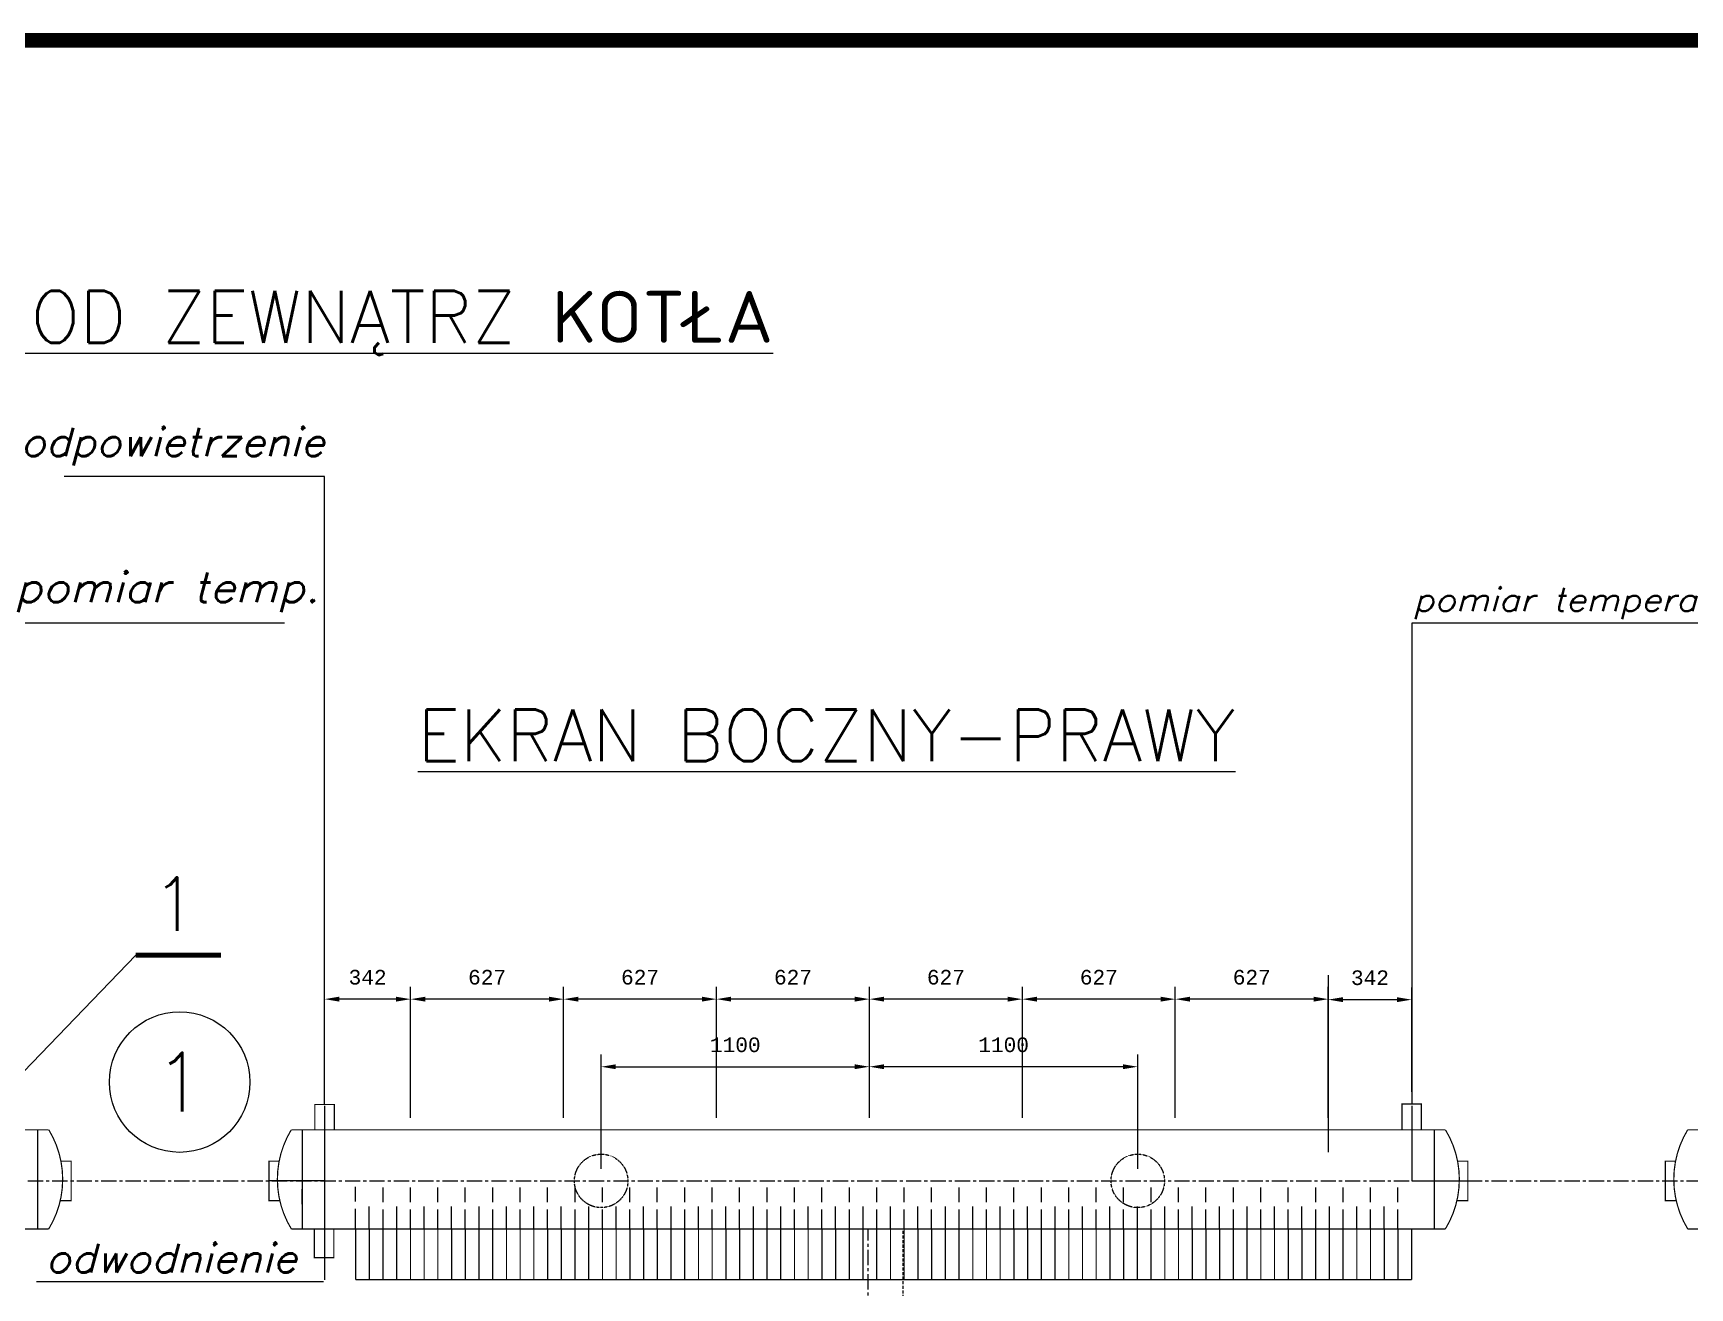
# Model space of a CAD drawing. Extents: x 13210 to 94108, y -7390 to 36310.
# Drawn here: x 30219 to 37012, y 31166 to 36310 of the extents above; entities that cross this region are included whole.
import ezdxf
from ezdxf.enums import TextEntityAlignment as Align

# ---------------------------------------------------------------- set-up
doc = ezdxf.new("R2010")
doc.units = 0
doc.header["$MEASUREMENT"] = 0
doc.header["$PDMODE"] = 3
for name, pattern in [('CENTERX2', [100, 62.5, -12.5, 12.5, -12.5]), ('DASHED', [18.75, 12.5, -6.25]), ('DASHEDX2', [1.5, 1, -0.5])]:
    doc.linetypes.add(name, pattern=pattern)
doc.layers.get('0').update_dxf_attribs({"linetype": 'CONTINUOUS'})
doc.layers.get('DEFPOINTS').update_dxf_attribs({"linetype": 'CONTINUOUS'})
for name, color, linetype in [('LINIE', 7, 'DASHEDX2'), ('NUMERY-KOL', 4, 'CONTINUOUS'), ('NUMERY-ODN', 2, 'CONTINUOUS'), ('POZIOMY', 7, 'CONTINUOUS'), ('RAMKA', 7, 'CONTINUOUS'), ('ROZWINIECIE', 3, 'CONTINUOUS'), ('WYMIAR1', 7, 'CONTINUOUS'), ('X-X', 1, 'CONTINUOUS')]:
    doc.layers.add(name, color=color, linetype=linetype)
doc.styles.add('MONOTXT', font='monotxt')
doc.styles.add('ROMANS', font='romans')
doc.styles.get("Standard").update_dxf_attribs({"font": 'romans.shx'})
doc.dimstyles.new('KWA', dxfattribs={"dimscale": 20, "dimtxt": 3, "dimasz": 3, "dimexe": 2.5, "dimexo": 2.5, "dimgap": 1.5, "dimtad": 0, "dimtih": 1, "dimtoh": 1, "dimdsep": 46, "dimtxsty": 'Standard', "dimcen": -3, "dimdle": 1.25, "dimadec": 0, "dimazin": 0, "dimtfac": 0.75, "dimtofl": 0, "dimtmove": 2, "dimatfit": 3, "dimfxl": 0, "dimtvp": 1.5, "dimtolj": 1, "dimtzin": 12, "dimarcsym": 0})

# ---------------------------------------------------------------- blocks, each defined once
blk = doc.blocks.new('LI2')
at = {"layer": 'ROZWINIECIE'}
for p, q in [((0, 112.3), (0, 172.3)), ((0, 0), (0, 82.3))]:
    blk.add_line(p, q, dxfattribs=at)
blk = doc.blocks.new('P2')
at = {"layer": 'ROZWINIECIE'}
blk.add_line((0, 0), (0, 92.3), dxfattribs=at)
blk = doc.blocks.new('PM')
at = {"layer": 'ROZWINIECIE', "const_width": 5}
blk.add_lwpolyline([(0, 0), (0, 207.7)], dxfattribs=at)
blk = doc.blocks.new('*D173')
at = {"color": 0, "linetype": 'ByBlock'}
for p, q in [((35529, 31864.1), (35529, 32398)), ((35589, 32348), (35811, 32348)), ((35871, 31970), (35871, 32398))]:
    blk.add_line(p, q, dxfattribs=at)
for points in [[(35589, 32358), (35589, 32338), (35529, 32348)], [(35811, 32358), (35811, 32338), (35871, 32348)]]:
    blk.add_solid(points, dxfattribs=at)
at = {"layer": 'DEFPOINTS', "color": 0, "linetype": 'ByBlock'}
for p in [(35871, 32348), (35871, 31920), (35529, 31814.1)]:
    blk.add_point(p, dxfattribs=at)
at = {"color": 0, "linetype": 'ByBlock', "style": 'MONOTXT'}
blk.add_text('342', height=60, dxfattribs=at).set_placement((35700, 32438), align=Align.MIDDLE_CENTER)
blk = doc.blocks.new('*D172')
at = {"color": 0, "linetype": 'ByBlock'}
for p, q in [((31414, 31963), (31414, 32400)), ((31767, 31864.1), (31767, 32400)), ((31707, 32350), (31474, 32350))]:
    blk.add_line(p, q, dxfattribs=at)
for points in [[(31474, 32360), (31474, 32340), (31414, 32350)], [(31707, 32360), (31707, 32340), (31767, 32350)]]:
    blk.add_solid(points, dxfattribs=at)
at = {"layer": 'DEFPOINTS', "color": 0, "linetype": 'ByBlock'}
for p in [(31414, 32350), (31414, 31913), (31767, 31814.1)]:
    blk.add_point(p, dxfattribs=at)
at = {"color": 0, "linetype": 'ByBlock', "style": 'MONOTXT'}
blk.add_text('342', height=60, dxfattribs=at).set_placement((31590.5, 32440), align=Align.MIDDLE_CENTER)
blk = doc.blocks.new('*D171')
at = {"color": 0, "linetype": 'ByBlock'}
for p, q in [((31767, 31864.1), (31767, 32400)), ((32394, 31864.1), (32394, 32400)), ((32334, 32350), (31827, 32350))]:
    blk.add_line(p, q, dxfattribs=at)
for points in [[(31827, 32360), (31827, 32340), (31767, 32350)], [(32334, 32360), (32334, 32340), (32394, 32350)]]:
    blk.add_solid(points, dxfattribs=at)
at = {"layer": 'DEFPOINTS', "color": 0, "linetype": 'ByBlock'}
for p in [(31767, 32350), (31767, 31814.1), (32394, 31814.1)]:
    blk.add_point(p, dxfattribs=at)
at = {"color": 0, "linetype": 'ByBlock', "style": 'MONOTXT'}
blk.add_text('627', height=60, dxfattribs=at).set_placement((32080.5, 32440), align=Align.MIDDLE_CENTER)
blk = doc.blocks.new('*D170')
at = {"color": 0, "linetype": 'ByBlock'}
for p, q in [((32394, 31864.1), (32394, 32400)), ((33021, 31864.1), (33021, 32400)), ((32961, 32350), (32454, 32350))]:
    blk.add_line(p, q, dxfattribs=at)
for points in [[(32454, 32360), (32454, 32340), (32394, 32350)], [(32961, 32360), (32961, 32340), (33021, 32350)]]:
    blk.add_solid(points, dxfattribs=at)
at = {"layer": 'DEFPOINTS', "color": 0, "linetype": 'ByBlock'}
for p in [(32394, 32350), (32394, 31814.1), (33021, 31814.1)]:
    blk.add_point(p, dxfattribs=at)
at = {"color": 0, "linetype": 'ByBlock', "style": 'MONOTXT'}
blk.add_text('627', height=60, dxfattribs=at).set_placement((32707.5, 32440), align=Align.MIDDLE_CENTER)
blk = doc.blocks.new('*D169')
at = {"color": 0, "linetype": 'ByBlock'}
for p, q in [((33648, 31864.1), (33648, 32400)), ((34275, 31864.1), (34275, 32400)), ((34215, 32350), (33708, 32350))]:
    blk.add_line(p, q, dxfattribs=at)
for points in [[(33708, 32360), (33708, 32340), (33648, 32350)], [(34215, 32360), (34215, 32340), (34275, 32350)]]:
    blk.add_solid(points, dxfattribs=at)
at = {"layer": 'DEFPOINTS', "color": 0, "linetype": 'ByBlock'}
for p in [(33648, 32350), (33648, 31814.1), (34275, 31814.1)]:
    blk.add_point(p, dxfattribs=at)
at = {"color": 0, "linetype": 'ByBlock', "style": 'MONOTXT'}
blk.add_text('627', height=60, dxfattribs=at).set_placement((33961.5, 32440), align=Align.MIDDLE_CENTER)
blk = doc.blocks.new('*D168')
at = {"color": 0, "linetype": 'ByBlock'}
for p, q in [((34275, 31864.1), (34275, 32400)), ((34902, 31864.1), (34902, 32400)), ((34842, 32350), (34335, 32350))]:
    blk.add_line(p, q, dxfattribs=at)
for points in [[(34335, 32360), (34335, 32340), (34275, 32350)], [(34842, 32360), (34842, 32340), (34902, 32350)]]:
    blk.add_solid(points, dxfattribs=at)
at = {"layer": 'DEFPOINTS', "color": 0, "linetype": 'ByBlock'}
for p in [(34275, 32350), (34275, 31814.1), (34902, 31814.1)]:
    blk.add_point(p, dxfattribs=at)
at = {"color": 0, "linetype": 'ByBlock', "style": 'MONOTXT'}
blk.add_text('627', height=60, dxfattribs=at).set_placement((34588.5, 32440), align=Align.MIDDLE_CENTER)
blk = doc.blocks.new('*D167')
at = {"color": 0, "linetype": 'ByBlock'}
for p, q in [((34902, 31864.1), (34902, 32400)), ((35529, 31864.1), (35529, 32400)), ((35469, 32350), (34962, 32350))]:
    blk.add_line(p, q, dxfattribs=at)
for points in [[(34962, 32360), (34962, 32340), (34902, 32350)], [(35469, 32360), (35469, 32340), (35529, 32350)]]:
    blk.add_solid(points, dxfattribs=at)
at = {"layer": 'DEFPOINTS', "color": 0, "linetype": 'ByBlock'}
for p in [(34902, 32350), (34902, 31814.1), (35529, 31814.1)]:
    blk.add_point(p, dxfattribs=at)
at = {"color": 0, "linetype": 'ByBlock', "style": 'MONOTXT'}
blk.add_text('627', height=60, dxfattribs=at).set_placement((35215.5, 32440), align=Align.MIDDLE_CENTER)
blk = doc.blocks.new('*D166')
at = {"color": 0, "linetype": 'ByBlock'}
for p, q in [((32548, 31655), (32548, 32123)), ((32608, 32073), (33588, 32073)), ((33648, 31864.1), (33648, 32123))]:
    blk.add_line(p, q, dxfattribs=at)
for points in [[(32608, 32083), (32608, 32063), (32548, 32073)], [(33588, 32083), (33588, 32063), (33648, 32073)]]:
    blk.add_solid(points, dxfattribs=at)
at = {"layer": 'DEFPOINTS', "color": 0, "linetype": 'ByBlock'}
for p in [(33648, 32073), (33648, 31814.1), (32548, 31605)]:
    blk.add_point(p, dxfattribs=at)
at = {"color": 0, "linetype": 'ByBlock', "style": 'MONOTXT'}
blk.add_text('1100', height=60, dxfattribs=at).set_placement((33098, 32163), align=Align.MIDDLE_CENTER)
blk = doc.blocks.new('*D165')
at = {"color": 0, "linetype": 'ByBlock'}
for p, q in [((33648, 31864.1), (33648, 32123)), ((34688, 32073), (33708, 32073)), ((34748, 31655), (34748, 32123))]:
    blk.add_line(p, q, dxfattribs=at)
for points in [[(33708, 32083), (33708, 32063), (33648, 32073)], [(34688, 32083), (34688, 32063), (34748, 32073)]]:
    blk.add_solid(points, dxfattribs=at)
at = {"layer": 'DEFPOINTS', "color": 0, "linetype": 'ByBlock'}
for p in [(33648, 32073), (33648, 31814.1), (34748, 31605)]:
    blk.add_point(p, dxfattribs=at)
at = {"color": 0, "linetype": 'ByBlock', "style": 'MONOTXT'}
blk.add_text('1100', height=60, dxfattribs=at).set_placement((34198, 32163), align=Align.MIDDLE_CENTER)
blk = doc.blocks.new('*D164')
at = {"color": 0, "linetype": 'ByBlock'}
for p, q in [((33021, 31864.1), (33021, 32400)), ((33648, 31864.1), (33648, 32400)), ((33588, 32350), (33081, 32350))]:
    blk.add_line(p, q, dxfattribs=at)
for points in [[(33081, 32360), (33081, 32340), (33021, 32350)], [(33588, 32360), (33588, 32340), (33648, 32350)]]:
    blk.add_solid(points, dxfattribs=at)
at = {"layer": 'DEFPOINTS', "color": 0, "linetype": 'ByBlock'}
for p in [(33021, 32350), (33021, 31814.1), (33648, 31814.1)]:
    blk.add_point(p, dxfattribs=at)
at = {"color": 0, "linetype": 'ByBlock', "style": 'MONOTXT'}
blk.add_text('627', height=60, dxfattribs=at).set_placement((33334.5, 32440), align=Align.MIDDLE_CENTER)

msp = doc.modelspace()

# ---------------------------------------------------------------- linework, layer by layer
at = {"layer": 'LINIE', "linetype": 'CENTERX2'}
for p, q in [((16197.95659, 31605), (49950, 31605)), ((33643, 20560), (33643, 31407.73845))]:
    msp.add_line(p, q, dxfattribs=at)
at = {"layer": 'LINIE', "linetype": 'DASHED'}
msp.add_line((33786.5, 21150), (33786.5, 31407.73845), dxfattribs=at)
at = {"layer": 'NUMERY-KOL'}
msp.add_circle((30820, 32010), 288, dxfattribs=at)
at = {"layer": 'NUMERY-ODN'}
msp.add_line((30640, 32530), (29840, 31700), dxfattribs=at)
at = {"layer": 'NUMERY-ODN', "const_width": 20}
msp.add_lwpolyline([(30990, 32530), (30640, 32530), (30660, 32530)], dxfattribs=at)
at = {"layer": 'RAMKA', "linetype": 'Continuous', "const_width": 60}
msp.add_lwpolyline([(13240, 36280), (94070, 36280), (94070, -7360), (13240, -7360)], close=True, dxfattribs=at)
at = {"layer": 'ROZWINIECIE', "linetype": 'Continuous'}
for p, q in [((31322.9, 31509.83845), (31322.9, 31571.02911)), ((35964.1, 31509.83845), (35964.1, 31571.02911))]:
    msp.add_line(p, q, dxfattribs=at)
at = {"layer": 'ROZWINIECIE'}
msp.add_line((35798, 31407.73845), (35798, 31407.73845), dxfattribs=at)
at = {"layer": 'ROZWINIECIE', "const_width": 5}
for points in [[(31454, 31812.13845), (31454, 31918), (31374, 31918), (31374, 31812.13845)], [(35831, 31814.13845), (35831, 31920), (35911, 31920), (35911, 31814.13845)], [(31452, 31410), (31452, 31290), (31372, 31290), (31372, 31407.73845)], [(35871, 31200), (35871, 31407.73845)], [(35871, 31200), (31542, 31200)]]:
    msp.add_lwpolyline(points, dxfattribs=at)
at = {"layer": 'ROZWINIECIE', "linetype": 'Continuous', "const_width": 5}
for points in [[(29291.61286, 31814.13845), (30238.1, 31814.13845, -0.4468378444)], [(30238.1, 31814.13845), (30283.60771, 31814.13845, -0.2808331526), (30283, 31407.73845), (30238.1, 31407.73845)], [(31322.9, 31814.13845), (31277.39229, 31814.13845, 0.2808331526), (31278, 31407.73845), (31322.9, 31407.73845)], [(31292.9, 31814.13845), (35913.1, 31814.13845, -0.3525434906)], [(35913.1, 31814.13845), (36009.60771, 31814.13845, -0.2808331526), (36009, 31407.73845), (35964.1, 31407.73845)], [(37047.9, 31814.13845), (37002.39229, 31814.13845, 0.2808331526), (37003, 31407.73845), (37047.9, 31407.73845)]]:
    msp.add_lwpolyline(points, format="xyb", dxfattribs=at)
for points in [[(30238.1, 31815.13845), (30238.1, 31611.93845), (30238.1, 31407.73845)], [(31322.9, 31815.13845), (31322.9, 31611.93845), (31322.9, 31407.73845)], [(35964.1, 31815.13845), (35964.1, 31611.93845), (35964.1, 31407.73845)], [(30330.46403, 31524.06155), (30375, 31524.06155), (30375, 31685.93845), (30333, 31685.93845)], [(31230.53597, 31524.06155), (31186, 31524.06155), (31186, 31685.93845), (31228, 31685.93845)], [(36056.46403, 31524.06155), (36101, 31524.06155), (36101, 31685.93845), (36059, 31685.93845)], [(36955.53597, 31524.06155), (36911, 31524.06155), (36911, 31685.93845), (36953, 31685.93845)], [(23447.9, 31407.73845), (30243.46839, 31407.72965)], [(35964.1, 31407.73845), (31292.9, 31407.73845)]]:
    msp.add_lwpolyline(points, dxfattribs=at)
at = {"layer": 'ROZWINIECIE', "linetype": 'DASHEDX2'}
for centre in [(32548, 31605), (34748, 31605)]:
    msp.add_circle(centre, 109.55, dxfattribs=at)
at = {"layer": 'WYMIAR1'}
for p, q in [((31414, 34492), (30347, 34492)), ((31414, 31920), (31414, 34492)), ((30163, 33893), (31250, 33893)), ((35873, 31920), (35873, 33893)), ((35873, 33893), (37342, 33893)), ((35529, 32448), (35529, 31723)), ((35874, 32453.93845), (35871, 32453.93845)), ((31414, 31913), (31414, 31200)), ((35871, 31913), (35871, 31605)), ((31414, 31605), (31185, 31605)), ((35871, 31605), (36151, 31605)), ((30233, 31193), (31410, 31193))]:
    msp.add_line(p, q, dxfattribs=at)

# ---------------------------------------------------------------- block references
at = {"layer": 'ROZWINIECIE', "xscale": -1}
for name, p in [('LI2', (31541.23077, 31407.73845)), ('LI2', (31653.69231, 31405.47689)), ('LI2', (31766.15385, 31405.47689)), ('LI2', (31878.61538, 31405.47689)), ('LI2', (31991.07692, 31405.47689)), ('LI2', (32103.53846, 31405.47689)), ('LI2', (32216, 31405.47689)), ('LI2', (32328.46154, 31405.47689)), ('LI2', (32440.92308, 31405.47689)), ('LI2', (32553.38462, 31405.47689)), ('LI2', (32665.84615, 31405.47689)), ('LI2', (32778.30769, 31405.47689)), ('LI2', (32890.76923, 31405.47689)), ('LI2', (33003.23077, 31405.47689)), ('LI2', (33115.69231, 31405.47689)), ('LI2', (33228.15385, 31405.47689)), ('LI2', (33340.61538, 31405.47689)), ('LI2', (33453.07692, 31405.47689)), ('LI2', (33565.53846, 31405.47689)), ('LI2', (33678, 31405.47689)), ('LI2', (33790.46154, 31405.47689)), ('LI2', (33902.92308, 31405.47689)), ('LI2', (34015.38462, 31405.47689)), ('LI2', (34127.84615, 31405.47689)), ('LI2', (34240.30769, 31405.47689)), ('LI2', (34352.76923, 31405.47689)), ('LI2', (34465.23077, 31405.47689)), ('LI2', (34577.69231, 31405.47689)), ('LI2', (34690.15385, 31405.47689)), ('LI2', (34802.61538, 31405.47689)), ('LI2', (34915.07692, 31405.47689)), ('LI2', (35027.53846, 31405.47689)), ('LI2', (35140, 31405.47689)), ('LI2', (35252.46154, 31405.47689)), ('LI2', (35364.92308, 31405.47689)), ('LI2', (35477.38462, 31405.47689)), ('LI2', (35589.84615, 31405.47689)), ('LI2', (35702.30769, 31405.47689)), ('LI2', (35814.76923, 31405.47689)), ('P2', (31597.46154, 31407.73845)), ('P2', (31709.92308, 31407.73845)), ('P2', (31822.38462, 31407.73845)), ('P2', (31934.84615, 31407.73845)), ('P2', (32047.30769, 31407.73845)), ('P2', (32159.76923, 31407.73845)), ('P2', (32272.23077, 31407.73845)), ('P2', (32384.69231, 31407.73845)), ('P2', (32497.15385, 31407.73845)), ('P2', (32609.61538, 31407.73845)), ('P2', (32722.07692, 31407.73845)), ('P2', (32834.53846, 31407.73845)), ('P2', (32947, 31407.73845)), ('P2', (33059.46154, 31407.73845)), ('P2', (33171.92308, 31407.73845)), ('P2', (33284.38462, 31407.73845)), ('P2', (33396.84615, 31407.73845)), ('P2', (33509.30769, 31407.73845)), ('P2', (33621.76923, 31407.73845)), ('P2', (33734.23077, 31407.73845)), ('P2', (33846.69231, 31407.73845)), ('P2', (33959.15385, 31407.73845)), ('P2', (34071.61538, 31407.73845)), ('P2', (34184.07692, 31407.73845)), ('P2', (34296.53846, 31407.73845)), ('P2', (34409, 31407.73845)), ('P2', (34521.46154, 31407.73845)), ('P2', (34633.92308, 31407.73845)), ('P2', (34746.38462, 31407.73845)), ('P2', (34858.84615, 31407.73845)), ('P2', (34971.30769, 31407.73845)), ('P2', (35083.76923, 31407.73845)), ('P2', (35196.23077, 31407.73845)), ('P2', (35308.69231, 31407.73845)), ('P2', (35421.15385, 31407.73845)), ('P2', (35533.61538, 31407.73845)), ('P2', (35646.07692, 31407.73845)), ('P2', (35758.53846, 31407.73845)), ('PM', (31541.23077, 31200)), ('PM', (31597.46154, 31200)), ('PM', (31653.69231, 31200)), ('PM', (31709.92308, 31200)), ('PM', (31766.15385, 31200)), ('PM', (31822.38462, 31200)), ('PM', (31878.61538, 31200)), ('PM', (31934.84615, 31200)), ('PM', (31991.07692, 31200)), ('PM', (32047.30769, 31200)), ('PM', (32103.53846, 31200)), ('PM', (32159.76923, 31200)), ('PM', (32216, 31200)), ('PM', (32272.23077, 31200)), ('PM', (32328.46154, 31200)), ('PM', (32384.69231, 31200)), ('PM', (32440.92308, 31200)), ('PM', (32497.15385, 31200)), ('PM', (32553.38462, 31200)), ('PM', (32609.61538, 31200)), ('PM', (32665.84615, 31200)), ('PM', (32722.07692, 31200)), ('PM', (32778.30769, 31200)), ('PM', (32834.53846, 31200)), ('PM', (32890.76923, 31200)), ('PM', (32947, 31200)), ('PM', (33003.23077, 31200)), ('PM', (33059.46154, 31200)), ('PM', (33115.69231, 31200)), ('PM', (33171.92308, 31200)), ('PM', (33228.15385, 31200)), ('PM', (33284.38462, 31200)), ('PM', (33340.61538, 31200)), ('PM', (33396.84615, 31200)), ('PM', (33453.07692, 31200)), ('PM', (33509.30769, 31200)), ('PM', (33565.53846, 31200)), ('PM', (33621.76923, 31200)), ('PM', (33678, 31200)), ('PM', (33734.23077, 31200)), ('PM', (33790.46154, 31200)), ('PM', (33846.69231, 31200)), ('PM', (33902.92308, 31200)), ('PM', (33959.15385, 31200)), ('PM', (34015.38462, 31200)), ('PM', (34071.61538, 31200)), ('PM', (34127.84615, 31200)), ('PM', (34184.07692, 31200)), ('PM', (34240.30769, 31200)), ('PM', (34296.53846, 31200)), ('PM', (34352.76923, 31200)), ('PM', (34409, 31200)), ('PM', (34465.23077, 31200)), ('PM', (34521.46154, 31200)), ('PM', (34577.69231, 31200)), ('PM', (34633.92308, 31200)), ('PM', (34690.15385, 31200)), ('PM', (34746.38462, 31200)), ('PM', (34802.61538, 31200)), ('PM', (34858.84615, 31200)), ('PM', (34915.07692, 31200)), ('PM', (34971.30769, 31200)), ('PM', (35027.53846, 31200)), ('PM', (35083.76923, 31200)), ('PM', (35140, 31200)), ('PM', (35196.23077, 31200)), ('PM', (35252.46154, 31200)), ('PM', (35308.69231, 31200)), ('PM', (35364.92308, 31200)), ('PM', (35421.15385, 31200)), ('PM', (35477.38462, 31200)), ('PM', (35533.61538, 31200)), ('PM', (35589.84615, 31200)), ('PM', (35646.07692, 31200)), ('PM', (35702.30769, 31200)), ('PM', (35758.53846, 31200)), ('PM', (35814.76923, 31200))]:
    msp.add_blockref(name, p, dxfattribs=at)

# ---------------------------------------------------------------- texts
at = {"layer": 'NUMERY-KOL', "style": 'ROMANS'}
msp.add_text('1', height=240, dxfattribs=at).set_placement((30820, 32010), align=Align.MIDDLE)
at = {"layer": 'NUMERY-ODN', "style": 'ROMANS'}
msp.add_text('1', height=220, dxfattribs=at).set_placement((30800, 32630), align=Align.CENTER)
at = {"layer": 'POZIOMY', "style": 'ROMANS', "oblique": 15}
for s, height, p, p2 in [('odpowietrzenie', 115.8716814, (30167, 34576), (31414, 34576)), ('pomiar temp.', 122.3691589, (30146, 33977), (31393, 33977)), ('pomiar temperatury', 95.6962025, (35877, 33940), (37317, 33940)), ('odwodnienie', 116.9189189, (30270, 31230), (31300, 31230))]:
    msp.add_text(s, height=height, dxfattribs=at).set_placement(p, p2, align=Align.ALIGNED)
at = {"layer": 'X-X', "style": 'ROMANS'}
for s, p in [('%%uROZWINIĘCIE ŚCIAN KOTŁA-WIDOK OD ZEWNĄTRZ KOTŁA', (25282, 35041)), ('%%uEKRAN BOCZNY-PRAWY', (31796, 33326))]:
    msp.add_text(s, height=212, dxfattribs=at).set_placement(p)

# ---------------------------------------------------------------- dimensions: what is measured, and where the dimension line sits
at = {"layer": 'WYMIAR1'}
for base, p1, p2, picture, middle in [((31414, 32350), (31767, 31814.13845), (31414, 31913), '*D172', (31590.5, 32440)), ((35871, 32348), (35529, 31814.13845), (35871, 31920), '*D173', (35700, 32438))]:
    dim = msp.add_linear_dim(base=base, p1=p1, p2=p2, text='342', dimstyle='KWA', dxfattribs=at)
    dim.commit()
    dim.dimension.update_dxf_attribs({"geometry": picture, "text_midpoint": middle})
for base, p1, p2, picture, middle in [((31767, 32350), (32394, 31814.13845), (31767, 31814.13845), '*D171', (32080.5, 32440)), ((32394, 32350), (33021, 31814.13845), (32394, 31814.13845), '*D170', (32707.5, 32440)), ((33021, 32350), (33648, 31814.13845), (33021, 31814.13845), '*D164', (33334.5, 32440)), ((33648, 32350), (34275, 31814.13845), (33648, 31814.13845), '*D169', (33961.5, 32440)), ((34275, 32350), (34902, 31814.13845), (34275, 31814.13845), '*D168', (34588.5, 32440)), ((34902, 32350), (35529, 31814.13845), (34902, 31814.13845), '*D167', (35215.5, 32440)), ((33648, 32073), (32548, 31605), (33648, 31814.13845), '*D166', (33098, 32163)), ((33648, 32073), (34748, 31605), (33648, 31814.13845), '*D165', (34198, 32163))]:
    dim = msp.add_linear_dim(base=base, p1=p1, p2=p2, dimstyle='KWA', dxfattribs=at)
    dim.commit()
    dim.dimension.update_dxf_attribs({"geometry": picture, "text_midpoint": middle})

doc.saveas('drawing.dxf')
